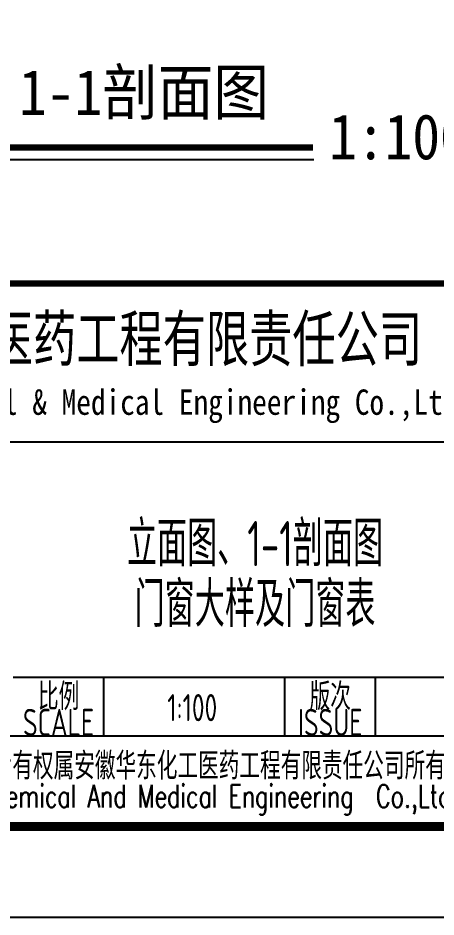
# Model space of a CAD drawing. Extents: x 5396719 to 5510122, y -514120 to -238224.
# Drawn here: x 5470035 to 5474652, y -514120 to -504188 of the extents above; entities that cross this region are included whole.
import ezdxf
from ezdxf.enums import TextEntityAlignment as Align

# ---------------------------------------------------------------- set-up
doc = ezdxf.new("R2010")
doc.units = 0
doc.header["$LTSCALE"] = 1000
doc.header["$MEASUREMENT"] = 0
doc.layers.get('0').update_dxf_attribs({"linetype": 'CONTINUOUS'})
doc.layers.add('PUB_TITLE', color=4, linetype='CONTINUOUS')
doc.layers.add('图名', color=15, linetype='CONTINUOUS')
doc.styles.add('AHD', font='sceie.shx', dxfattribs={"width": 0.7, "bigfont": 'sceic.shx'})
doc.styles.add('ECEC_TQ', font='txt_l.shx', dxfattribs={"bigfont": 'hztxt_l.shx'})
doc.styles.add('sceie', font='sceie.shx', dxfattribs={"bigfont": 'sceic.shx'})
doc.styles.add('宋体', font='', dxfattribs={"width": 0.7})
doc.styles.get('宋体').set_extended_font_data('SimSun')

msp = doc.modelspace()

# ---------------------------------------------------------------- linework, layer by layer
for p, q in [((5464484, -508869.9), (5475484, -508869.9)), ((5469984, -511469.9), (5482484, -511469.9)), ((5470984, -512119.9), (5470984, -511469.9)), ((5472984, -512119.9), (5472984, -511469.9)), ((5473984, -512119.9), (5473984, -511469.9)), ((5464484, -512119.9), (5482484, -512119.9)), ((5464484, -513119.9), (5482484, -513119.9))]:
    msp.add_line(p, q)
at = {"const_width": 70}
msp.add_lwpolyline([(5482484, -507119.9), (5464484, -507119.9)], dxfattribs=at)
at = {"layer": 'PUB_TITLE', "color": 4}
msp.add_lwpolyline([(5424084, -514119.9), (5483484, -514119.9), (5483484, -472119.9), (5424084, -472119.9)], close=True, dxfattribs=at)
at = {"layer": 'PUB_TITLE', "color": 4, "const_width": 100}
msp.add_lwpolyline([(5426584, -513119.9), (5482484, -513119.9), (5482484, -473119.9), (5426584, -473119.9)], close=True, dxfattribs=at)
at = {"layer": '图名'}
msp.add_line((5469736.5, -505752.2), (5473301.9, -505752.2), dxfattribs=at)
at = {"layer": '图名', "const_width": 70, "elevation": 23999.8}
msp.add_lwpolyline([(5469746.3, -505619), (5473292, -505619)], dxfattribs=at)

# ---------------------------------------------------------------- texts
for s, height, style, width, p in [('安徽华东化工医药工程有限责任公司', 500, '宋体', 0.7, (5470678.9, -507719.9)), ('Anhui Huadong Chemical & Medical Engineering Co.,Ltd', 280, '宋体', 0.85, (5470678.9, -508469.9)), ('立面图、1-1剖面图', 500, 'AHD', 0.7, (5472652.9, -509967.3)), ('门窗大样及门窗表', 500, 'AHD', 0.7, (5472652.9, -510638.3)), ('比例', 300, 'sceie', 0.8, (5470484, -511669.9)), ('版次', 300, 'sceie', 0.8, (5473484, -511669.9)), ('1:100', 300, 'sceie', 0.8, (5471959.9, -511806.8)), ('SCALE', 300, 'sceie', 0.8, (5470484, -511969.9)), ('ISSUE', 300, 'sceie', 0.8, (5473484, -511969.9)), ('本文件专有权属安徽华东化工医药工程有限责任公司所有,未经许可不得复制或转让给第三方', 300, 'sceie', 0.8, (5473655.1, -512468.8)), ('The proprietary right of this document belongs to Anhui Huadong Chemical And Medical Engineering  Co.,Ltd.  and any replication or transfer to the 3rd. side is forbidden without its permission. ', 250, 'ECEC_TQ', 0.72, (5473484, -512819.9))]:
    msp.add_text(s, height=height, dxfattribs=dict(style=style, width=width)).set_placement(p, align=Align.MIDDLE)
at = {"layer": '图名', "style": '宋体', "width": 0.9}
for s, p in [('1-1剖面图', (5470047.2, -505258.2)), ('1:100', (5473471.9, -505749.1))]:
    msp.add_text(s, height=500, dxfattribs=at).set_placement(p)

doc.saveas('drawing.dxf')
